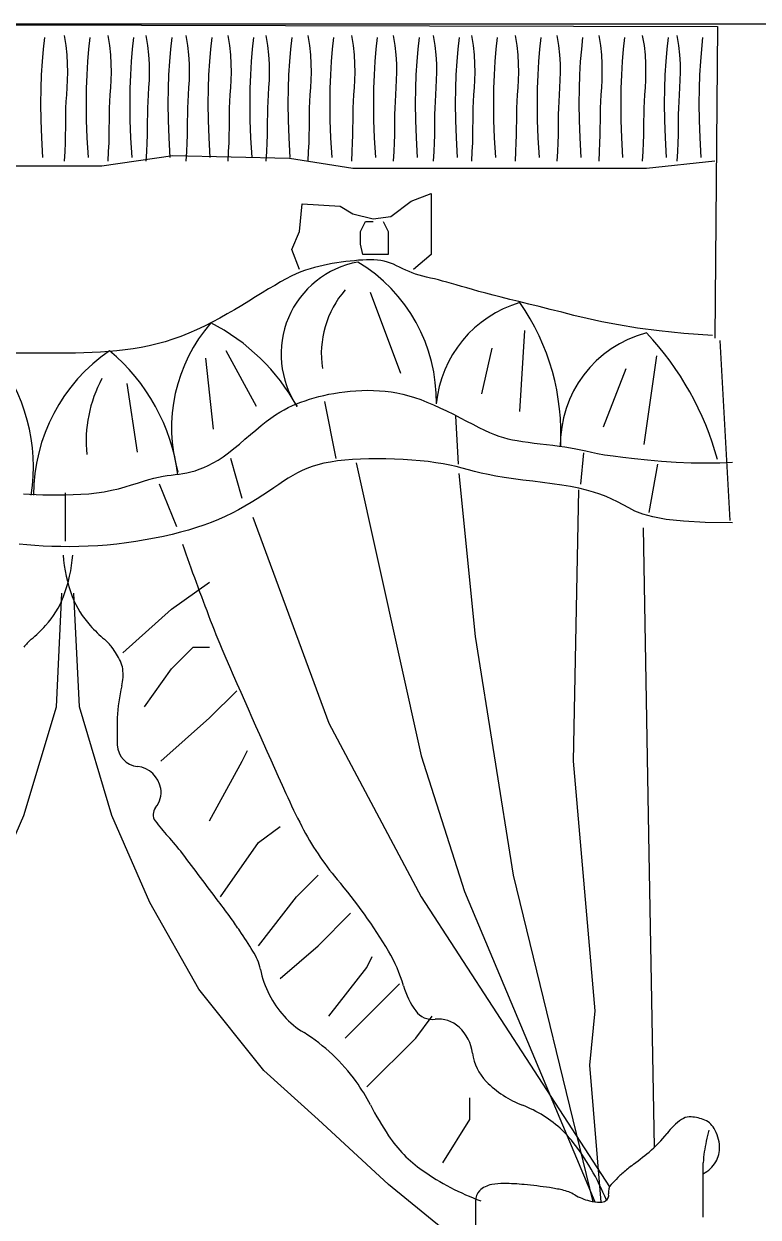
# Model space of a CAD drawing. Header units: inches. Extents: x 3.4 to 45.9, y 7.2 to 32.
# Drawn here: x 38.152 to 38.611, y 26.818 to 27.562 of the extents above; entities that cross this region are included whole.
import ezdxf

# ---------------------------------------------------------------- set-up
doc = ezdxf.new("R2010")
doc.units = ezdxf.units.IN
doc.header["$MEASUREMENT"] = 0
doc.layers.add('02', color=2, linetype='Continuous')
doc.layers.add('4', color=4, linetype='Continuous')

msp = doc.modelspace()

# ---------------------------------------------------------------- linework, layer by layer
at = {"layer": '02'}
for p, q in [((38.16495, 27.55368), (38.16416, 27.54632)), ((38.17849, 27.54861), (38.17744, 27.55482)), ((38.19333, 27.55368), (38.19254, 27.54632)), ((38.20573, 27.54861), (38.20468, 27.55482)), ((38.22058, 27.55368), (38.21978, 27.54632)), ((38.22957, 27.54861), (38.22852, 27.55482)), ((38.24442, 27.55368), (38.24362, 27.54632)), ((38.25455, 27.54861), (38.2535, 27.55482)), ((38.26939, 27.55368), (38.2686, 27.54632)), ((38.28066, 27.54861), (38.27961, 27.55482)), ((38.2955, 27.55368), (38.29471, 27.54632)), ((38.3045, 27.54861), (38.30345, 27.55482)), ((38.31934, 27.55368), (38.31855, 27.54632)), ((38.33061, 27.54861), (38.32956, 27.55482)), ((38.34545, 27.55368), (38.34466, 27.54632)), ((38.35785, 27.54861), (38.3568, 27.55482)), ((38.3727, 27.55368), (38.3719, 27.54632)), ((38.38396, 27.54861), (38.38291, 27.55482)), ((38.39881, 27.55368), (38.39801, 27.54632)), ((38.40894, 27.54861), (38.40789, 27.55482)), ((38.42378, 27.55368), (38.42299, 27.54632)), ((38.43278, 27.54861), (38.43173, 27.55482)), ((38.44762, 27.55368), (38.44683, 27.54632)), ((38.46002, 27.54861), (38.45897, 27.55482)), ((38.47487, 27.55368), (38.47407, 27.54632)), ((38.48613, 27.54861), (38.48509, 27.55482)), ((38.50098, 27.55368), (38.50018, 27.54632)), ((38.51225, 27.54861), (38.5112, 27.55482)), ((38.52709, 27.55368), (38.52629, 27.54632)), ((38.53949, 27.54861), (38.53844, 27.55482)), ((38.55433, 27.55368), (38.55354, 27.54632)), ((38.56106, 27.54861), (38.56001, 27.55482)), ((38.5759, 27.55368), (38.57511, 27.54632)), ((38.16416, 27.54632), (38.1635, 27.53863)), ((38.17913, 27.54276), (38.17849, 27.54861)), ((38.19254, 27.54632), (38.19188, 27.53863)), ((38.20638, 27.54276), (38.20573, 27.54861)), ((38.21978, 27.54632), (38.21912, 27.53863)), ((38.23022, 27.54276), (38.22957, 27.54861)), ((38.24362, 27.54632), (38.24296, 27.53863)), ((38.25519, 27.54276), (38.25455, 27.54861)), ((38.2686, 27.54632), (38.26794, 27.53863)), ((38.2813, 27.54276), (38.28066, 27.54861)), ((38.29471, 27.54632), (38.29405, 27.53863)), ((38.30514, 27.54276), (38.3045, 27.54861)), ((38.31855, 27.54632), (38.31789, 27.53863)), ((38.33125, 27.54276), (38.33061, 27.54861)), ((38.34466, 27.54632), (38.344, 27.53863)), ((38.3585, 27.54276), (38.35785, 27.54861)), ((38.3719, 27.54632), (38.37124, 27.53863)), ((38.38461, 27.54276), (38.38396, 27.54861)), ((38.39801, 27.54632), (38.39735, 27.53863)), ((38.40958, 27.54276), (38.40894, 27.54861)), ((38.42299, 27.54632), (38.42233, 27.53863)), ((38.43342, 27.54276), (38.43278, 27.54861)), ((38.44683, 27.54632), (38.44617, 27.53863)), ((38.46067, 27.54276), (38.46002, 27.54861)), ((38.47407, 27.54632), (38.47341, 27.53863)), ((38.48678, 27.54276), (38.48613, 27.54861)), ((38.50018, 27.54632), (38.49952, 27.53863)), ((38.51289, 27.54276), (38.51225, 27.54861)), ((38.52629, 27.54632), (38.52563, 27.53863)), ((38.54013, 27.54276), (38.53949, 27.54861)), ((38.55354, 27.54632), (38.55288, 27.53863)), ((38.5617, 27.54276), (38.56106, 27.54861)), ((38.57511, 27.54632), (38.57445, 27.53863)), ((38.1635, 27.53863), (38.16299, 27.53048)), ((38.17944, 27.53724), (38.17913, 27.54276)), ((38.17949, 27.53202), (38.17944, 27.53724)), ((38.19188, 27.53863), (38.19137, 27.53048)), ((38.20669, 27.53724), (38.20638, 27.54276)), ((38.20674, 27.53202), (38.20669, 27.53724)), ((38.21912, 27.53863), (38.21862, 27.53048)), ((38.23053, 27.53724), (38.23022, 27.54276)), ((38.23058, 27.53202), (38.23053, 27.53724)), ((38.24296, 27.53863), (38.24246, 27.53048)), ((38.2555, 27.53724), (38.25519, 27.54276)), ((38.25556, 27.53202), (38.2555, 27.53724)), ((38.26794, 27.53863), (38.26744, 27.53048)), ((38.28161, 27.53724), (38.2813, 27.54276)), ((38.28167, 27.53202), (38.28161, 27.53724)), ((38.29405, 27.53863), (38.29355, 27.53048)), ((38.30545, 27.53724), (38.30514, 27.54276)), ((38.30551, 27.53202), (38.30545, 27.53724)), ((38.31789, 27.53863), (38.31739, 27.53048)), ((38.33156, 27.53724), (38.33125, 27.54276)), ((38.33162, 27.53202), (38.33156, 27.53724)), ((38.344, 27.53863), (38.3435, 27.53048)), ((38.35881, 27.53724), (38.3585, 27.54276)), ((38.35886, 27.53202), (38.35881, 27.53724)), ((38.37124, 27.53863), (38.37074, 27.53048)), ((38.38492, 27.53724), (38.38461, 27.54276)), ((38.38497, 27.53202), (38.38492, 27.53724)), ((38.39735, 27.53863), (38.39685, 27.53048)), ((38.40989, 27.53724), (38.40958, 27.54276)), ((38.40995, 27.53202), (38.40989, 27.53724)), ((38.42233, 27.53863), (38.42183, 27.53048)), ((38.43373, 27.53724), (38.43342, 27.54276)), ((38.43379, 27.53202), (38.43373, 27.53724)), ((38.44617, 27.53863), (38.44567, 27.53048)), ((38.46098, 27.53724), (38.46067, 27.54276)), ((38.46103, 27.53202), (38.46098, 27.53724)), ((38.47341, 27.53863), (38.47291, 27.53048)), ((38.48709, 27.53724), (38.48678, 27.54276)), ((38.48714, 27.53202), (38.48709, 27.53724)), ((38.49952, 27.53863), (38.49902, 27.53048)), ((38.5132, 27.53724), (38.51289, 27.54276)), ((38.51325, 27.53202), (38.5132, 27.53724)), ((38.52563, 27.53863), (38.52513, 27.53048)), ((38.54045, 27.53724), (38.54013, 27.54276)), ((38.5405, 27.53202), (38.54045, 27.53724)), ((38.55288, 27.53863), (38.55238, 27.53048)), ((38.56202, 27.53724), (38.5617, 27.54276)), ((38.56207, 27.53202), (38.56202, 27.53724)), ((38.57445, 27.53863), (38.57395, 27.53048)), ((38.16299, 27.53048), (38.16268, 27.52177)), ((38.17936, 27.52707), (38.17949, 27.53202)), ((38.19137, 27.53048), (38.19106, 27.52177)), ((38.20661, 27.52707), (38.20674, 27.53202)), ((38.21862, 27.53048), (38.21831, 27.52177)), ((38.23045, 27.52707), (38.23058, 27.53202)), ((38.24246, 27.53048), (38.24215, 27.52177)), ((38.25542, 27.52707), (38.25556, 27.53202)), ((38.26744, 27.53048), (38.26712, 27.52177)), ((38.28153, 27.52707), (38.28167, 27.53202)), ((38.29355, 27.53048), (38.29323, 27.52177)), ((38.30537, 27.52707), (38.30551, 27.53202)), ((38.31739, 27.53048), (38.31707, 27.52177)), ((38.33148, 27.52707), (38.33162, 27.53202)), ((38.3435, 27.53048), (38.34318, 27.52177)), ((38.35873, 27.52707), (38.35886, 27.53202)), ((38.37074, 27.53048), (38.37043, 27.52177)), ((38.38484, 27.52707), (38.38497, 27.53202)), ((38.39685, 27.53048), (38.39654, 27.52177)), ((38.40981, 27.52707), (38.40995, 27.53202)), ((38.42183, 27.53048), (38.42151, 27.52177)), ((38.43365, 27.52707), (38.43379, 27.53202)), ((38.44567, 27.53048), (38.44535, 27.52177)), ((38.4609, 27.52707), (38.46103, 27.53202)), ((38.47291, 27.53048), (38.4726, 27.52177)), ((38.48701, 27.52707), (38.48714, 27.53202)), ((38.49902, 27.53048), (38.49871, 27.52177)), ((38.51312, 27.52707), (38.51325, 27.53202)), ((38.52513, 27.53048), (38.52482, 27.52177)), ((38.54036, 27.52707), (38.5405, 27.53202)), ((38.55238, 27.53048), (38.55206, 27.52177)), ((38.56193, 27.52707), (38.56207, 27.53202)), ((38.57395, 27.53048), (38.57363, 27.52177)), ((38.16268, 27.52177), (38.16258, 27.51236)), ((38.17883, 27.51793), (38.17911, 27.52238)), ((38.17911, 27.52238), (38.17936, 27.52707)), ((38.19106, 27.52177), (38.19096, 27.51236)), ((38.20607, 27.51793), (38.20636, 27.52238)), ((38.20636, 27.52238), (38.20661, 27.52707)), ((38.21831, 27.52177), (38.2182, 27.51236)), ((38.22991, 27.51793), (38.2302, 27.52238)), ((38.2302, 27.52238), (38.23045, 27.52707)), ((38.24215, 27.52177), (38.24204, 27.51236)), ((38.25489, 27.51793), (38.25517, 27.52238)), ((38.25517, 27.52238), (38.25542, 27.52707)), ((38.26712, 27.52177), (38.26702, 27.51236)), ((38.281, 27.51793), (38.28128, 27.52238)), ((38.28128, 27.52238), (38.28153, 27.52707)), ((38.29323, 27.52177), (38.29313, 27.51236)), ((38.30484, 27.51793), (38.30512, 27.52238)), ((38.30512, 27.52238), (38.30537, 27.52707)), ((38.31707, 27.52177), (38.31697, 27.51236)), ((38.33095, 27.51793), (38.33123, 27.52238)), ((38.33123, 27.52238), (38.33148, 27.52707)), ((38.34318, 27.52177), (38.34308, 27.51236)), ((38.35819, 27.51793), (38.35848, 27.52238)), ((38.35848, 27.52238), (38.35873, 27.52707)), ((38.37043, 27.52177), (38.37032, 27.51236)), ((38.3843, 27.51793), (38.38459, 27.52238)), ((38.38459, 27.52238), (38.38484, 27.52707)), ((38.39654, 27.52177), (38.39643, 27.51236)), ((38.40928, 27.51793), (38.40957, 27.52238)), ((38.40957, 27.52238), (38.40981, 27.52707)), ((38.42151, 27.52177), (38.42141, 27.51236)), ((38.43312, 27.51793), (38.43341, 27.52238)), ((38.43341, 27.52238), (38.43365, 27.52707)), ((38.44535, 27.52177), (38.44525, 27.51236)), ((38.46036, 27.51793), (38.46065, 27.52238)), ((38.46065, 27.52238), (38.4609, 27.52707)), ((38.4726, 27.52177), (38.4725, 27.51236)), ((38.48647, 27.51793), (38.48676, 27.52238)), ((38.48676, 27.52238), (38.48701, 27.52707)), ((38.49871, 27.52177), (38.49861, 27.51236)), ((38.51258, 27.51793), (38.51287, 27.52238)), ((38.51287, 27.52238), (38.51312, 27.52707)), ((38.52482, 27.52177), (38.52472, 27.51236)), ((38.53983, 27.51793), (38.54012, 27.52238)), ((38.54012, 27.52238), (38.54036, 27.52707)), ((38.55206, 27.52177), (38.55196, 27.51236)), ((38.5614, 27.51793), (38.56169, 27.52238)), ((38.56169, 27.52238), (38.56193, 27.52707)), ((38.57363, 27.52177), (38.57353, 27.51236)), ((38.17841, 27.50961), (38.17857, 27.51368)), ((38.17857, 27.51368), (38.17883, 27.51793)), ((38.20565, 27.50961), (38.20582, 27.51368)), ((38.20582, 27.51368), (38.20607, 27.51793)), ((38.22949, 27.50961), (38.22966, 27.51368)), ((38.22966, 27.51368), (38.22991, 27.51793)), ((38.25447, 27.50961), (38.25463, 27.51368)), ((38.25463, 27.51368), (38.25489, 27.51793)), ((38.28058, 27.50961), (38.28074, 27.51368)), ((38.28074, 27.51368), (38.281, 27.51793)), ((38.30442, 27.50961), (38.30458, 27.51368)), ((38.30458, 27.51368), (38.30484, 27.51793)), ((38.33053, 27.50961), (38.33069, 27.51368)), ((38.33069, 27.51368), (38.33095, 27.51793)), ((38.35777, 27.50961), (38.35794, 27.51368)), ((38.35794, 27.51368), (38.35819, 27.51793)), ((38.38388, 27.50961), (38.38405, 27.51368)), ((38.38405, 27.51368), (38.3843, 27.51793)), ((38.40886, 27.50961), (38.40902, 27.51368)), ((38.40902, 27.51368), (38.40928, 27.51793)), ((38.4327, 27.50961), (38.43286, 27.51368)), ((38.43286, 27.51368), (38.43312, 27.51793)), ((38.45994, 27.50961), (38.46011, 27.51368)), ((38.46011, 27.51368), (38.46036, 27.51793)), ((38.48606, 27.50961), (38.48622, 27.51368)), ((38.48622, 27.51368), (38.48647, 27.51793)), ((38.51217, 27.50961), (38.51233, 27.51368)), ((38.51233, 27.51368), (38.51258, 27.51793)), ((38.53941, 27.50961), (38.53958, 27.51368)), ((38.53958, 27.51368), (38.53983, 27.51793)), ((38.56098, 27.50961), (38.56115, 27.51368)), ((38.56115, 27.51368), (38.5614, 27.51793)), ((38.16258, 27.51236), (38.16271, 27.50214)), ((38.17832, 27.5056), (38.17841, 27.50961)), ((38.19096, 27.51236), (38.1911, 27.50214)), ((38.20556, 27.5056), (38.20565, 27.50961)), ((38.2182, 27.51236), (38.21834, 27.50214)), ((38.2294, 27.5056), (38.22949, 27.50961)), ((38.24204, 27.51236), (38.24218, 27.50214)), ((38.25438, 27.5056), (38.25447, 27.50961)), ((38.26702, 27.51236), (38.26716, 27.50214)), ((38.28049, 27.5056), (38.28058, 27.50961)), ((38.29313, 27.51236), (38.29327, 27.50214)), ((38.30433, 27.5056), (38.30442, 27.50961)), ((38.31697, 27.51236), (38.31711, 27.50214)), ((38.33044, 27.5056), (38.33053, 27.50961)), ((38.34308, 27.51236), (38.34322, 27.50214)), ((38.35768, 27.5056), (38.35777, 27.50961)), ((38.37032, 27.51236), (38.37046, 27.50214)), ((38.38379, 27.5056), (38.38388, 27.50961)), ((38.39643, 27.51236), (38.39657, 27.50214)), ((38.40877, 27.5056), (38.40886, 27.50961)), ((38.42141, 27.51236), (38.42155, 27.50214)), ((38.43261, 27.5056), (38.4327, 27.50961)), ((38.44525, 27.51236), (38.44539, 27.50214)), ((38.45985, 27.5056), (38.45994, 27.50961)), ((38.4725, 27.51236), (38.47263, 27.50214)), ((38.48596, 27.5056), (38.48606, 27.50961)), ((38.49861, 27.51236), (38.49874, 27.50214)), ((38.51207, 27.5056), (38.51217, 27.50961)), ((38.52472, 27.51236), (38.52485, 27.50214)), ((38.53932, 27.5056), (38.53941, 27.50961)), ((38.55196, 27.51236), (38.5521, 27.50214)), ((38.56089, 27.5056), (38.56098, 27.50961)), ((38.57353, 27.51236), (38.57367, 27.50214)), ((38.16271, 27.50214), (38.16312, 27.49099)), ((38.17822, 27.49734), (38.17826, 27.50155)), ((38.17826, 27.50155), (38.17832, 27.5056)), ((38.1911, 27.50214), (38.1915, 27.49099)), ((38.20546, 27.49734), (38.20551, 27.50155)), ((38.20551, 27.50155), (38.20556, 27.5056)), ((38.21834, 27.50214), (38.21874, 27.49099)), ((38.2293, 27.49734), (38.22935, 27.50155)), ((38.22935, 27.50155), (38.2294, 27.5056)), ((38.24218, 27.50214), (38.24258, 27.49099)), ((38.25428, 27.49734), (38.25432, 27.50155)), ((38.25432, 27.50155), (38.25438, 27.5056)), ((38.26716, 27.50214), (38.26756, 27.49099)), ((38.28039, 27.49734), (38.28043, 27.50155)), ((38.28043, 27.50155), (38.28049, 27.5056)), ((38.29327, 27.50214), (38.29367, 27.49099)), ((38.30423, 27.49734), (38.30427, 27.50155)), ((38.30427, 27.50155), (38.30433, 27.5056)), ((38.31711, 27.50214), (38.31751, 27.49099)), ((38.33034, 27.49734), (38.33038, 27.50155)), ((38.33038, 27.50155), (38.33044, 27.5056)), ((38.34322, 27.50214), (38.34362, 27.49099)), ((38.35758, 27.49734), (38.35763, 27.50155)), ((38.35763, 27.50155), (38.35768, 27.5056)), ((38.37046, 27.50214), (38.37087, 27.49099)), ((38.38369, 27.49734), (38.38374, 27.50155)), ((38.38374, 27.50155), (38.38379, 27.5056)), ((38.39657, 27.50214), (38.39698, 27.49099)), ((38.40867, 27.49734), (38.40872, 27.50155)), ((38.40872, 27.50155), (38.40877, 27.5056)), ((38.42155, 27.50214), (38.42195, 27.49099)), ((38.43251, 27.49734), (38.43256, 27.50155)), ((38.43256, 27.50155), (38.43261, 27.5056)), ((38.44539, 27.50214), (38.44579, 27.49099)), ((38.45976, 27.49734), (38.4598, 27.50155)), ((38.4598, 27.50155), (38.45985, 27.5056)), ((38.47263, 27.50214), (38.47304, 27.49099)), ((38.48587, 27.49734), (38.48591, 27.50155)), ((38.48591, 27.50155), (38.48596, 27.5056)), ((38.49874, 27.50214), (38.49915, 27.49099)), ((38.51198, 27.49734), (38.51202, 27.50155)), ((38.51202, 27.50155), (38.51207, 27.5056)), ((38.52485, 27.50214), (38.52526, 27.49099)), ((38.53922, 27.49734), (38.53927, 27.50155)), ((38.53927, 27.50155), (38.53932, 27.5056)), ((38.5521, 27.50214), (38.5525, 27.49099)), ((38.56079, 27.49734), (38.56084, 27.50155)), ((38.56084, 27.50155), (38.56089, 27.5056)), ((38.57367, 27.50214), (38.57407, 27.49099)), ((38.17801, 27.48795), (38.17815, 27.49284)), ((38.17815, 27.49284), (38.17822, 27.49734)), ((38.20526, 27.48795), (38.20539, 27.49284)), ((38.20539, 27.49284), (38.20546, 27.49734)), ((38.2291, 27.48795), (38.22923, 27.49284)), ((38.22923, 27.49284), (38.2293, 27.49734)), ((38.25407, 27.48795), (38.25421, 27.49284)), ((38.25421, 27.49284), (38.25428, 27.49734)), ((38.28018, 27.48795), (38.28032, 27.49284)), ((38.28032, 27.49284), (38.28039, 27.49734)), ((38.30402, 27.48795), (38.30416, 27.49284)), ((38.30416, 27.49284), (38.30423, 27.49734)), ((38.33013, 27.48795), (38.33027, 27.49284)), ((38.33027, 27.49284), (38.33034, 27.49734)), ((38.35738, 27.48795), (38.35751, 27.49284)), ((38.35751, 27.49284), (38.35758, 27.49734)), ((38.38349, 27.48795), (38.38362, 27.49284)), ((38.38362, 27.49284), (38.38369, 27.49734)), ((38.40847, 27.48795), (38.4086, 27.49284)), ((38.4086, 27.49284), (38.40867, 27.49734)), ((38.43231, 27.48795), (38.43244, 27.49284)), ((38.43244, 27.49284), (38.43251, 27.49734)), ((38.45955, 27.48795), (38.45968, 27.49284)), ((38.45968, 27.49284), (38.45976, 27.49734)), ((38.48566, 27.48795), (38.48579, 27.49284)), ((38.48579, 27.49284), (38.48587, 27.49734)), ((38.51177, 27.48795), (38.5119, 27.49284)), ((38.5119, 27.49284), (38.51198, 27.49734)), ((38.53902, 27.48795), (38.53915, 27.49284)), ((38.53915, 27.49284), (38.53922, 27.49734)), ((38.56059, 27.48795), (38.56072, 27.49284)), ((38.56072, 27.49284), (38.56079, 27.49734)), ((38.16312, 27.49099), (38.16381, 27.47879)), ((38.17779, 27.48255), (38.17801, 27.48795)), ((38.1915, 27.49099), (38.1922, 27.47879)), ((38.20503, 27.48255), (38.20526, 27.48795)), ((38.21874, 27.49099), (38.21944, 27.47879)), ((38.22887, 27.48255), (38.2291, 27.48795)), ((38.24258, 27.49099), (38.24328, 27.47879)), ((38.25385, 27.48255), (38.25407, 27.48795)), ((38.26756, 27.49099), (38.26826, 27.47879)), ((38.27996, 27.48255), (38.28018, 27.48795)), ((38.29367, 27.49099), (38.29437, 27.47879)), ((38.3038, 27.48255), (38.30402, 27.48795)), ((38.31751, 27.49099), (38.31821, 27.47879)), ((38.32991, 27.48255), (38.33013, 27.48795)), ((38.34362, 27.49099), (38.34432, 27.47879)), ((38.35716, 27.48255), (38.35738, 27.48795)), ((38.37087, 27.49099), (38.37156, 27.47879)), ((38.38327, 27.48255), (38.38349, 27.48795)), ((38.39698, 27.49099), (38.39767, 27.47879)), ((38.40824, 27.48255), (38.40847, 27.48795)), ((38.42195, 27.49099), (38.42265, 27.47879)), ((38.43208, 27.48255), (38.43231, 27.48795)), ((38.44579, 27.49099), (38.44649, 27.47879)), ((38.45933, 27.48255), (38.45955, 27.48795)), ((38.47304, 27.49099), (38.47373, 27.47879)), ((38.48544, 27.48255), (38.48566, 27.48795)), ((38.49915, 27.49099), (38.49984, 27.47879)), ((38.51155, 27.48255), (38.51177, 27.48795)), ((38.52526, 27.49099), (38.52595, 27.47879)), ((38.53879, 27.48255), (38.53902, 27.48795)), ((38.5525, 27.49099), (38.5532, 27.47879)), ((38.56036, 27.48255), (38.56059, 27.48795)), ((38.57407, 27.49099), (38.57477, 27.47879)), ((38.17744, 27.47652), (38.17779, 27.48255)), ((38.20088, 27.47367), (38.24516, 27.47999)), ((38.20468, 27.47652), (38.20503, 27.48255)), ((38.22852, 27.47652), (38.22887, 27.48255)), ((38.24516, 27.47999), (38.3179, 27.47841)), ((38.2535, 27.47652), (38.25385, 27.48255)), ((38.27961, 27.47652), (38.27996, 27.48255)), ((38.30345, 27.47652), (38.3038, 27.48255)), ((38.3179, 27.47841), (38.35743, 27.47209)), ((38.32956, 27.47652), (38.32991, 27.48255)), ((38.3568, 27.47652), (38.35716, 27.48255)), ((38.38291, 27.47652), (38.38327, 27.48255)), ((38.40789, 27.47652), (38.40824, 27.48255)), ((38.43173, 27.47652), (38.43208, 27.48255)), ((38.45897, 27.47652), (38.45933, 27.48255)), ((38.48509, 27.47652), (38.48544, 27.48255)), ((38.5112, 27.47652), (38.51155, 27.48255)), ((38.53844, 27.47652), (38.53879, 27.48255)), ((38.54087, 27.47209), (38.58357, 27.47683)), ((38.56001, 27.47652), (38.56036, 27.48255)), ((38.05224, 27.47367), (38.20088, 27.47367)), ((38.35743, 27.47209), (38.54087, 27.47209)), ((38.39381, 27.45154), (38.40646, 27.45628)), ((38.40646, 27.45628), (38.40646, 27.41835)), ((38.32423, 27.43257), (38.32581, 27.44996)), ((38.32581, 27.44996), (38.34953, 27.44838)), ((38.34953, 27.44838), (38.35743, 27.44364)), ((38.38115, 27.44206), (38.39381, 27.45154)), ((38.35743, 27.44364), (38.37009, 27.44048)), ((38.37009, 27.44048), (38.38115, 27.44206)), ((38.31948, 27.42151), (38.32423, 27.43257)), ((38.36218, 27.43257), (38.36534, 27.4389)), ((38.36218, 27.42467), (38.36218, 27.43257)), ((38.36534, 27.4389), (38.37009, 27.4389)), ((38.37641, 27.4389), (38.37957, 27.43257)), ((38.37957, 27.43257), (38.37957, 27.41835)), ((38.36376, 27.41835), (38.36218, 27.42467)), ((38.32423, 27.40887), (38.31948, 27.42151)), ((38.37957, 27.41835), (38.36376, 27.41835)), ((38.40646, 27.41835), (38.39539, 27.40887)), ((38.33077, 27.40939), (38.32798, 27.40847)), ((38.33351, 27.41018), (38.33077, 27.40939)), ((38.33624, 27.41088), (38.33351, 27.41018)), ((38.33899, 27.4115), (38.33624, 27.41088)), ((38.34177, 27.41207), (38.33899, 27.4115)), ((38.34459, 27.41259), (38.34177, 27.41207)), ((38.34743, 27.41306), (38.34459, 27.41259)), ((38.35025, 27.41347), (38.34743, 27.41306)), ((38.35305, 27.41385), (38.35025, 27.41347)), ((38.35581, 27.41417), (38.35305, 27.41385)), ((38.35851, 27.41444), (38.35581, 27.41417)), ((38.36112, 27.41466), (38.35851, 27.41444)), ((38.36365, 27.41483), (38.36112, 27.41466)), ((38.36607, 27.41494), (38.36365, 27.41483)), ((38.36842, 27.41498), (38.36607, 27.41494)), ((38.37068, 27.41492), (38.36842, 27.41498)), ((38.37287, 27.41477), (38.37068, 27.41492)), ((38.37499, 27.41451), (38.37287, 27.41477)), ((38.37704, 27.41413), (38.37499, 27.41451)), ((38.37905, 27.41361), (38.37704, 27.41413)), ((38.381, 27.41295), (38.37905, 27.41361)), ((38.38292, 27.41217), (38.381, 27.41295)), ((38.38482, 27.4113), (38.38292, 27.41217)), ((38.38672, 27.41038), (38.38482, 27.4113)), ((38.38863, 27.40943), (38.38672, 27.41038)), ((38.39057, 27.40849), (38.38863, 27.40943)), ((38.31579, 27.40307), (38.31234, 27.40117)), ((38.31906, 27.40473), (38.31579, 27.40307)), ((38.32216, 27.40616), (38.31906, 27.40473)), ((38.32512, 27.4074), (38.32216, 27.40616)), ((38.32798, 27.40847), (38.32512, 27.4074)), ((38.39256, 27.40759), (38.39057, 27.40849)), ((38.3946, 27.40676), (38.39256, 27.40759)), ((38.39671, 27.40601), (38.3946, 27.40676)), ((38.3989, 27.40535), (38.39671, 27.40601)), ((38.40116, 27.40473), (38.3989, 27.40535)), ((38.40349, 27.40416), (38.40116, 27.40473)), ((38.4059, 27.40359), (38.40349, 27.40416)), ((38.40838, 27.40302), (38.4059, 27.40359)), ((38.41094, 27.40241), (38.40838, 27.40302)), ((38.41357, 27.40175), (38.41094, 27.40241)), ((38.41628, 27.40102), (38.41357, 27.40175)), ((38.3009, 27.39434), (38.29678, 27.3918)), ((38.30488, 27.39678), (38.3009, 27.39434)), ((38.30869, 27.39906), (38.30488, 27.39678)), ((38.31234, 27.40117), (38.30869, 27.39906)), ((38.38748, 27.34406), (38.3685, 27.39464)), ((38.41911, 27.40023), (38.41628, 27.40102)), ((38.42208, 27.39936), (38.41911, 27.40023)), ((38.42523, 27.39843), (38.42208, 27.39936)), ((38.42861, 27.39743), (38.42523, 27.39843)), ((38.43225, 27.39638), (38.42861, 27.39743)), ((38.43619, 27.39527), (38.43225, 27.39638)), ((38.44045, 27.39411), (38.43619, 27.39527)), ((38.29252, 27.38918), (38.28813, 27.38651)), ((38.29678, 27.3918), (38.29252, 27.38918)), ((38.44509, 27.3929), (38.44045, 27.39411)), ((38.45009, 27.39163), (38.44509, 27.3929)), ((38.45547, 27.39029), (38.45009, 27.39163)), ((38.46121, 27.38888), (38.45547, 27.39029)), ((38.46733, 27.38738), (38.46121, 27.38888)), ((38.47381, 27.38578), (38.46733, 27.38738)), ((38.27905, 27.38119), (38.27437, 27.37859)), ((38.28364, 27.38384), (38.27905, 27.38119)), ((38.28813, 27.38651), (38.28364, 27.38384)), ((38.48067, 27.38408), (38.47381, 27.38578)), ((38.48789, 27.38226), (38.48067, 27.38408)), ((38.49554, 27.38033), (38.48789, 27.38226)), ((38.50382, 27.37833), (38.49554, 27.38033)), ((38.2648, 27.37363), (38.25993, 27.37133)), ((38.26961, 27.37606), (38.2648, 27.37363)), ((38.27437, 27.37859), (38.26961, 27.37606)), ((38.51301, 27.37631), (38.50382, 27.37833)), ((38.52338, 27.37432), (38.51301, 27.37631)), ((38.53519, 27.37242), (38.52338, 27.37432)), ((38.54871, 27.37066), (38.53519, 27.37242)), ((38.24516, 27.3654), (38.24022, 27.36383)), ((38.2501, 27.36719), (38.24516, 27.3654)), ((38.25503, 27.36917), (38.2501, 27.36719)), ((38.25993, 27.37133), (38.25503, 27.36917)), ((38.4618, 27.32036), (38.46497, 27.37093)), ((38.56422, 27.3691), (38.54871, 27.37066)), ((38.58198, 27.36777), (38.56422, 27.3691)), ((38.19473, 27.35715), (38.1895, 27.35696)), ((38.19994, 27.35741), (38.19473, 27.35715)), ((38.2051, 27.35776), (38.19994, 27.35741)), ((38.21022, 27.35821), (38.2051, 27.35776)), ((38.21529, 27.35877), (38.21022, 27.35821)), ((38.22032, 27.35946), (38.21529, 27.35877)), ((38.22533, 27.3603), (38.22032, 27.35946)), ((38.23031, 27.36129), (38.22533, 27.3603)), ((38.23527, 27.36247), (38.23031, 27.36129)), ((38.24022, 27.36383), (38.23527, 27.36247)), ((38.29734, 27.32352), (38.27837, 27.35829)), ((38.43808, 27.33142), (38.44441, 27.35987)), ((38.1527, 27.35674), (38.14737, 27.3568)), ((38.15796, 27.35671), (38.1527, 27.35674)), ((38.16319, 27.35671), (38.15796, 27.35671)), ((38.16844, 27.35671), (38.16319, 27.35671)), ((38.17371, 27.35672), (38.16844, 27.35671)), ((38.17898, 27.35676), (38.17371, 27.35672)), ((38.18425, 27.35684), (38.17898, 27.35676)), ((38.1895, 27.35696), (38.18425, 27.35684)), ((38.27046, 27.30929), (38.26572, 27.35355)), ((38.53929, 27.29981), (38.54719, 27.35513)), ((38.51399, 27.31087), (38.52822, 27.34722)), ((38.22302, 27.29507), (38.2167, 27.33774)), ((38.32772, 27.32711), (38.33051, 27.32802)), ((38.33051, 27.32802), (38.33337, 27.32888)), ((38.33337, 27.32888), (38.33632, 27.32967)), ((38.33632, 27.32967), (38.33935, 27.33041)), ((38.33935, 27.33041), (38.34247, 27.33108)), ((38.34247, 27.33108), (38.34569, 27.33168)), ((38.34569, 27.33168), (38.349, 27.33221)), ((38.349, 27.33221), (38.35241, 27.33266)), ((38.35241, 27.33266), (38.3559, 27.33304)), ((38.3559, 27.33304), (38.35946, 27.33332)), ((38.35946, 27.33332), (38.36307, 27.33349)), ((38.36307, 27.33349), (38.36672, 27.33356)), ((38.36672, 27.33356), (38.37039, 27.33351)), ((38.37039, 27.33351), (38.37406, 27.33332)), ((38.37406, 27.33332), (38.37773, 27.333)), ((38.37773, 27.333), (38.38138, 27.33253)), ((38.38138, 27.33253), (38.38502, 27.3319)), ((38.38502, 27.3319), (38.38867, 27.33112)), ((38.38867, 27.33112), (38.39236, 27.33017)), ((38.39236, 27.33017), (38.39609, 27.32904)), ((38.39609, 27.32904), (38.39989, 27.32774)), ((38.39989, 27.32774), (38.40378, 27.32625)), ((38.30923, 27.31822), (38.31196, 27.31995)), ((38.31196, 27.31995), (38.31461, 27.32147)), ((38.31461, 27.32147), (38.31721, 27.32283)), ((38.31721, 27.32283), (38.31979, 27.32403)), ((38.31979, 27.32403), (38.32238, 27.32513)), ((38.32238, 27.32513), (38.32502, 27.32615)), ((38.32502, 27.32615), (38.32772, 27.32711)), ((38.34705, 27.29102), (38.33994, 27.32655)), ((38.40378, 27.32625), (38.40777, 27.32457)), ((38.40777, 27.32457), (38.41188, 27.3227)), ((38.41188, 27.3227), (38.41606, 27.32069)), ((38.41606, 27.32069), (38.42025, 27.3186)), ((38.30026, 27.31153), (38.30341, 27.31403)), ((38.30341, 27.31403), (38.30639, 27.31626)), ((38.30639, 27.31626), (38.30923, 27.31822)), ((38.42025, 27.3186), (38.42441, 27.31647)), ((38.42348, 27.28747), (38.4217, 27.31767)), ((38.42441, 27.31647), (38.42849, 27.31437)), ((38.42849, 27.31437), (38.43242, 27.31235)), ((38.29016, 27.303), (38.2936, 27.30593)), ((38.2936, 27.30593), (38.29698, 27.3088)), ((38.29698, 27.3088), (38.30026, 27.31153)), ((38.43242, 27.31235), (38.43616, 27.31046)), ((38.43616, 27.31046), (38.43966, 27.30876)), ((38.43966, 27.30876), (38.44289, 27.3073)), ((38.44289, 27.3073), (38.44589, 27.30606)), ((38.44589, 27.30606), (38.44874, 27.30501)), ((38.44874, 27.30501), (38.45152, 27.30412)), ((38.28324, 27.29725), (38.2867, 27.30008)), ((38.2867, 27.30008), (38.29016, 27.303)), ((38.45152, 27.30412), (38.4543, 27.30337)), ((38.4543, 27.30337), (38.45716, 27.30273)), ((38.45716, 27.30273), (38.46016, 27.30216)), ((38.46016, 27.30216), (38.46338, 27.30165)), ((38.46338, 27.30165), (38.46688, 27.30117)), ((38.46688, 27.30117), (38.4706, 27.3007)), ((38.4706, 27.3007), (38.47447, 27.30024)), ((38.47447, 27.30024), (38.47841, 27.29978)), ((38.47841, 27.29978), (38.48235, 27.2993)), ((38.48235, 27.2993), (38.48621, 27.2988)), ((38.48621, 27.2988), (38.48993, 27.29827)), ((38.48993, 27.29827), (38.49343, 27.2977)), ((38.49343, 27.2977), (38.49667, 27.29708)), ((38.27024, 27.28823), (38.27332, 27.29005)), ((38.27332, 27.29005), (38.27652, 27.29217)), ((38.27652, 27.29217), (38.27984, 27.29459)), ((38.27984, 27.29459), (38.28324, 27.29725)), ((38.2884, 27.26615), (38.28129, 27.29102)), ((38.35728, 27.29038), (38.35246, 27.29)), ((38.36228, 27.29065), (38.35728, 27.29038)), ((38.36744, 27.2908), (38.36228, 27.29065)), ((38.37272, 27.29085), (38.36744, 27.2908)), ((38.3781, 27.2908), (38.37272, 27.29085)), ((38.38352, 27.29065), (38.3781, 27.2908)), ((38.38893, 27.29041), (38.38352, 27.29065)), ((38.39427, 27.29006), (38.38893, 27.29041)), ((38.39948, 27.28962), (38.39427, 27.29006)), ((38.49667, 27.29708), (38.4998, 27.29642)), ((38.4998, 27.29642), (38.50298, 27.29572)), ((38.49991, 27.27503), (38.50168, 27.29457)), ((38.50298, 27.29572), (38.50641, 27.29498)), ((38.50641, 27.29498), (38.51026, 27.29422)), ((38.51026, 27.29422), (38.5147, 27.29342)), ((38.5147, 27.29342), (38.51993, 27.29261)), ((38.51993, 27.29261), (38.52611, 27.29177)), ((38.52611, 27.29177), (38.53336, 27.29094)), ((38.53336, 27.29094), (38.54149, 27.29013)), ((38.54149, 27.29013), (38.55025, 27.28941)), ((38.25386, 27.28216), (38.25637, 27.28272)), ((38.25637, 27.28272), (38.25896, 27.28343)), ((38.25896, 27.28343), (38.26163, 27.28431)), ((38.26163, 27.28431), (38.2644, 27.28539)), ((38.2644, 27.28539), (38.26727, 27.28669)), ((38.26727, 27.28669), (38.27024, 27.28823)), ((38.32576, 27.28355), (38.32284, 27.28206)), ((38.32881, 27.2849), (38.32576, 27.28355)), ((38.33205, 27.2861), (38.32881, 27.2849)), ((38.33556, 27.28716), (38.33205, 27.2861)), ((38.33937, 27.28808), (38.33556, 27.28716)), ((38.34348, 27.28885), (38.33937, 27.28808)), ((38.34785, 27.28949), (38.34348, 27.28885)), ((38.35246, 27.29), (38.34785, 27.28949)), ((38.3595, 27.28838), (38.40014, 27.10555)), ((38.40452, 27.28907), (38.39948, 27.28962)), ((38.40932, 27.28843), (38.40452, 27.28907)), ((38.41384, 27.28769), (38.40932, 27.28843)), ((38.41803, 27.28685), (38.41384, 27.28769)), ((38.42199, 27.28594), (38.41803, 27.28685)), ((38.42581, 27.28497), (38.42199, 27.28594)), ((38.42962, 27.28397), (38.42581, 27.28497)), ((38.43351, 27.28295), (38.42962, 27.28397)), ((38.43759, 27.28195), (38.43351, 27.28295)), ((38.54256, 27.25727), (38.5479, 27.28747)), ((38.55025, 27.28941), (38.55938, 27.28883)), ((38.55938, 27.28883), (38.56864, 27.28842)), ((38.56864, 27.28842), (38.57778, 27.28824)), ((38.21933, 27.27452), (38.22314, 27.2757)), ((38.22314, 27.2757), (38.22674, 27.27682)), ((38.22674, 27.27682), (38.23013, 27.27785)), ((38.23013, 27.27785), (38.2333, 27.27873)), ((38.2333, 27.27873), (38.23626, 27.27943)), ((38.23626, 27.27943), (38.23903, 27.27997)), ((38.23903, 27.27997), (38.24166, 27.2804)), ((38.24166, 27.2804), (38.24417, 27.28074)), ((38.24417, 27.28074), (38.24661, 27.28105)), ((38.24661, 27.28105), (38.24901, 27.28136)), ((38.24901, 27.28136), (38.25142, 27.28172)), ((38.25142, 27.28172), (38.25386, 27.28216)), ((38.3143, 27.2768), (38.31131, 27.27478)), ((38.31718, 27.27868), (38.3143, 27.2768)), ((38.32, 27.28044), (38.31718, 27.27868)), ((38.32284, 27.28206), (38.32, 27.28044)), ((38.43402, 27.18004), (38.42386, 27.28161)), ((38.44198, 27.28097), (38.43759, 27.28195)), ((38.44678, 27.28005), (38.44198, 27.28097)), ((38.45206, 27.2792), (38.44678, 27.28005)), ((38.45774, 27.27839), (38.45206, 27.2792)), ((38.46369, 27.27762), (38.45774, 27.27839)), ((38.46981, 27.27686), (38.46369, 27.27762)), ((38.47596, 27.27608), (38.46981, 27.27686)), ((38.48203, 27.27527), (38.47596, 27.27608)), ((38.48789, 27.27441), (38.48203, 27.27527)), ((38.15179, 27.26895), (38.1557, 27.26873)), ((38.1557, 27.26873), (38.15975, 27.26858)), ((38.15975, 27.26858), (38.16399, 27.26846)), ((38.16399, 27.26846), (38.16845, 27.26838)), ((38.16845, 27.26838), (38.17311, 27.26834)), ((38.17311, 27.26834), (38.17791, 27.26837)), ((38.17791, 27.26837), (38.1828, 27.26849)), ((38.1782, 27.2395), (38.1782, 27.2697)), ((38.1828, 27.26849), (38.18772, 27.26873)), ((38.18772, 27.26873), (38.19263, 27.26909)), ((38.19263, 27.26909), (38.19748, 27.26961)), ((38.19748, 27.26961), (38.2022, 27.2703)), ((38.2022, 27.2703), (38.20676, 27.27119)), ((38.20676, 27.27119), (38.21114, 27.27221)), ((38.21114, 27.27221), (38.21533, 27.27334)), ((38.21533, 27.27334), (38.21933, 27.27452)), ((38.24752, 27.24838), (38.23685, 27.27503)), ((38.30138, 27.26814), (38.29777, 27.26583)), ((38.30485, 27.27043), (38.30138, 27.26814)), ((38.30816, 27.27265), (38.30485, 27.27043)), ((38.31131, 27.27478), (38.30816, 27.27265)), ((38.49343, 27.27347), (38.48789, 27.27441)), ((38.49855, 27.27243), (38.49343, 27.27347)), ((38.49838, 27.27145), (38.49499, 27.10217)), ((38.50328, 27.27129), (38.49855, 27.27243)), ((38.50767, 27.27004), (38.50328, 27.27129)), ((38.51176, 27.26869), (38.50767, 27.27004)), ((38.51562, 27.26723), (38.51176, 27.26869)), ((38.29015, 27.26123), (38.28616, 27.259)), ((38.29402, 27.26351), (38.29015, 27.26123)), ((38.29777, 27.26583), (38.29402, 27.26351)), ((38.51928, 27.26565), (38.51562, 27.26723)), ((38.27354, 27.25296), (38.2691, 27.25117)), ((38.27786, 27.25486), (38.27354, 27.25296)), ((38.28206, 27.25687), (38.27786, 27.25486)), ((38.28616, 27.259), (38.28206, 27.25687)), ((38.29513, 27.25452), (38.34256, 27.12587)), ((38.25493, 27.24642), (38.24987, 27.24502)), ((38.25981, 27.24791), (38.25493, 27.24642)), ((38.26453, 27.24949), (38.25981, 27.24791)), ((38.2691, 27.25117), (38.26453, 27.24949)), ((38.21612, 27.2384), (38.21016, 27.23766)), ((38.22203, 27.23925), (38.21612, 27.2384)), ((38.22787, 27.24022), (38.22203, 27.23925)), ((38.2336, 27.24129), (38.22787, 27.24022)), ((38.2392, 27.24245), (38.2336, 27.24129)), ((38.24463, 27.2437), (38.2392, 27.24245)), ((38.24987, 27.24502), (38.24463, 27.2437)), ((38.15397, 27.23711), (38.14913, 27.23753)), ((38.15901, 27.23675), (38.15397, 27.23711)), ((38.16422, 27.23644), (38.15901, 27.23675)), ((38.1696, 27.23621), (38.16422, 27.23644)), ((38.17512, 27.23606), (38.1696, 27.23621)), ((38.18076, 27.23601), (38.17512, 27.23606)), ((38.18651, 27.23608), (38.18076, 27.23601)), ((38.19235, 27.23626), (38.18651, 27.23608)), ((38.19825, 27.23659), (38.19235, 27.23626)), ((38.2042, 27.23705), (38.19825, 27.23659)), ((38.21016, 27.23766), (38.2042, 27.23705)), ((38.24432, 27.19697), (38.26804, 27.2139)), ((38.17242, 27.13602), (38.17581, 27.20712)), ((38.18674, 27.13602), (38.18335, 27.20712)), ((38.21384, 27.16988), (38.24432, 27.19697)), ((38.45773, 27.03107), (38.43402, 27.18004)), ((38.24432, 27.15972), (38.25787, 27.17327)), ((38.25787, 27.17327), (38.26804, 27.17327)), ((38.22739, 27.13602), (38.24432, 27.15972)), ((38.26804, 27.12925), (38.28497, 27.14618)), ((38.15209, 27.06831), (38.17242, 27.13602)), ((38.20706, 27.06831), (38.18674, 27.13602)), ((38.23755, 27.10217), (38.26804, 27.12925)), ((38.34256, 27.12587), (38.40014, 27.01752)), ((38.28836, 27.10217), (38.29175, 27.10894)), ((38.40014, 27.10555), (38.42724, 27.02091)), ((38.26804, 27.06492), (38.28836, 27.10217)), ((38.49499, 27.10217), (38.50854, 26.94643)), ((38.12838, 27.01414), (38.15209, 27.06831)), ((38.23077, 27.01414), (38.20706, 27.06831)), ((38.29852, 27.05138), (38.31207, 27.06154)), ((38.27481, 27.01752), (38.29852, 27.05138)), ((38.32223, 27.01752), (38.33578, 27.03107)), ((38.50754, 26.8274), (38.45773, 27.03107)), ((38.29852, 26.98705), (38.32223, 27.01752)), ((38.40014, 27.01752), (38.51774, 26.8367)), ((38.42724, 27.02091), (38.50863, 26.82723)), ((38.26126, 26.95997), (38.23077, 27.01414)), ((38.33578, 26.98705), (38.35611, 27.00737)), ((38.31207, 26.96674), (38.33578, 26.98705)), ((38.36627, 26.97351), (38.36966, 26.98028)), ((38.34256, 26.94304), (38.36627, 26.97351)), ((38.35272, 26.9295), (38.38659, 26.96335)), ((38.30191, 26.90918), (38.26126, 26.95997)), ((38.39676, 26.9295), (38.40692, 26.94304)), ((38.50854, 26.94643), (38.50515, 26.91257)), ((38.36627, 26.89903), (38.39676, 26.9295)), ((38.50515, 26.91257), (38.51229, 26.82702)), ((38.33578, 26.87871), (38.30191, 26.90918)), ((38.43063, 26.87871), (38.43063, 26.89225)), ((38.37982, 26.83808), (38.33578, 26.87871)), ((38.41369, 26.85163), (38.43063, 26.87871)), ((38.43402, 26.79407), (38.37982, 26.83808)), ((38.43402, 26.82793), (38.43402, 26.79407))]:
    msp.add_line(p, q, dxfattribs=at)
for centre, radius, start, end in [((38.37113, 27.35613), 0.05843, 100.38114, 213.93084), ((38.30867, 27.32702), 0.10097, 358.91086, 59.04902), ((38.39917, 27.35616), 0.06136, 139.23604, 188.37006), ((38.48232, 27.31823), 0.07303, 106.31832, 174.60798), ((38.34474, 27.30684), 0.14262, 356.53607, 34.83806), ((38.34365, 27.3103), 0.09932, 138.83407, 196.30184), ((38.20997, 27.26115), 0.12879, 28.96251, 62.77663), ((38.55894, 27.29981), 0.07185, 104.5663, 181.25969), ((38.40474, 27.24116), 0.18699, 15.24361, 43.27874), ((38.26745, 27.2682), 0.10926, 124.45902, 180), ((38.12727, 27.2646), 0.12213, 7.64193, 50.09386), ((38.04636, 27.28609), 0.11169, 350.78325, 39.2214), ((38.27354, 27.30171), 0.08256, 151.65552, 185.71347), ((38.26544, 27.23695), 0.08908, 183.94198, 201.04722), ((38.09371, 27.23695), 0.08908, 338.95278, 356.05802), ((40.23678, 27.94042), 2.1064, 199.49117, 200.86409), ((38.12298, 27.22569), 0.05772, 317.65961, 338.95278), ((38.23618, 27.22569), 0.05772, 201.04722, 222.34039), ((38.09632, 27.24998), 0.09379, 310.08846, 317.65961), ((38.26284, 27.24998), 0.09379, 222.34039, 229.91154), ((38.77596, 27.38363), 0.54306, 200.86409, 203.56818), ((38.17481, 27.15673), 0.0281, 130.08846, 143.94444), ((38.18434, 27.15673), 0.0281, 36.05556, 49.91154), ((38.15704, 27.13685), 0.06188, 26.57662, 36.05556), ((38.19901, 27.15785), 0.01494, 7.21673, 26.57662), ((44.77209, 29.99931), 7.08487, 203.568176, 204.315416), ((38.18463, 27.15603), 0.02944, 346.57272, 7.21673), ((38.31755, 27.12429), 0.10722, 166.57272, 177.34818), ((38.3814, 27.12133), 0.17114, 177.34818, 180), ((38.43187, 27.12133), 0.2216, 180, 182.33036), ((38.22453, 27.1129), 0.01409, 182.33036, 263.76424), ((38.22119, 27.08239), 0.0166, 9.8891, 83.76424), ((38.22301, 27.0827), 0.01476, 320.43018, 9.8891), ((38.70828, 27.25944), 0.43081, 204.31542, 207.34604), ((38.23963, 27.06897), 0.0068, 140.43018, 216.48946), ((38.32529, 27.13233), 0.11335, 216.48946, 222.74787), ((38.48291, 27.14288), 0.17708, 207.34604, 220.2347), ((38.13439, 26.95588), 0.14661, 37.24554, 42.74787), ((33.52948, 23.45479), 5.93131, 36.883798, 37.24554), ((38.08764, 26.80844), 0.34069, 30.95206, 40.2347), ((37.67095, 26.56246), 0.75354, 35.86889, 36.8838), ((38.08261, 26.86011), 0.24554, 33.70343, 35.86889), ((37.74298, 26.63358), 0.65378, 32.37642, 33.70343), ((38.26602, 26.96521), 0.03448, 11.92277, 32.37642), ((38.30402, 26.93821), 0.08838, 15.68689, 30.95206), ((38.36248, 26.98557), 0.06411, 191.92277, 206.88526), ((38.3587, 26.98366), 0.05988, 206.88526, 238.04773), ((38.4361, 26.9753), 0.04881, 195.68689, 216.27874), ((38.4073, 26.95416), 0.01308, 216.27874, 276.56129), ((38.41097, 26.92226), 0.01903, 47.37339, 96.56129), ((38.26633, 26.83556), 0.11467, 35.66317, 58.04773), ((38.40583, 26.91668), 0.02662, 7.14954, 47.37339), ((38.46236, 26.92377), 0.03035, 187.14954, 224.72103), ((38.26295, 26.83313), 0.11883, 27.35713, 35.66317), ((38.48677, 26.94794), 0.0647, 224.72103, 248.82725), ((38.54533, 26.97924), 0.19911, 207.35713, 213.77148), ((38.43583, 26.81644), 0.07632, 46.6564, 68.82725), ((38.44841, 26.91442), 0.08252, 213.77148, 234.79605), ((38.44627, 26.82749), 0.06112, 38.67395, 46.6564), ((38.37896, 26.77362), 0.14733, 21.76656, 38.67395), ((38.49007, 26.97347), 0.15478, 234.79605, 250.10701), ((38.44647, 26.82433), 0.01394, 99.45575, 134.98551), ((38.45193, 26.79157), 0.04716, 90, 99.45575), ((38.45193, 26.71495), 0.12377, 84.16765, 90), ((38.42408, 26.44233), 0.39782, 81.87395, 84.16765), ((38.46599, 26.73583), 0.10134, 77.32847, 81.87395), ((38.52344, 26.83374), 0.00643, 137.42554, 192.99533), ((38.62228, 26.74293), 0.14065, 134.98554, 137.42554), ((38.44288, 26.82793), 0.00886, 134.98551, 180), ((38.48194, 26.8068), 0.0286, 60.39784, 77.32847), ((38.51529, 26.8655), 0.03892, 240.39784, 254.89707), ((38.51325, 26.83138), 0.00403, 300.88656, 12.99533), ((38.51202, 26.85337), 0.02636, 254.89707, 270), ((38.51202, 26.83343), 0.00642, 270, 300.88656)]:
    msp.add_arc(centre, radius, start, end, dxfattribs=at)
at = {"layer": '4'}
for p, q in [((25.20322, 27.56218), (45.52942, 27.56218)), ((37.7755, 27.56218), (38.58515, 27.5606)), ((38.58515, 27.5606), (38.58357, 27.36619)), ((38.59305, 27.25239), (38.58673, 27.36461)), ((38.57778, 27.28824), (38.58652, 27.28833)), ((38.58652, 27.28833), (38.59463, 27.28874)), ((38.52281, 27.26395), (38.51928, 27.26565)), ((38.52624, 27.26214), (38.52281, 27.26395)), ((38.52972, 27.26022), (38.52624, 27.26214)), ((38.53365, 27.25826), (38.52972, 27.26022)), ((38.53854, 27.25636), (38.53365, 27.25826)), ((38.54487, 27.2546), (38.53854, 27.25636)), ((38.55315, 27.25308), (38.54487, 27.2546)), ((38.56388, 27.25188), (38.55315, 27.25308)), ((38.54242, 27.04461), (38.53903, 27.24775)), ((38.57754, 27.25109), (38.56388, 27.25188)), ((38.59463, 27.25081), (38.57754, 27.25109)), ((38.54587, 26.86142), (38.54242, 27.04461)), ((38.57629, 26.81777), (38.57629, 26.85163))]:
    msp.add_line(p, q, dxfattribs=at)
for centre, radius, start, end in [((38.58866, 26.84276), 0.04432, 125.79305, 142.20761), ((38.56755, 26.87204), 0.00823, 90, 125.79305), ((38.56755, 26.85493), 0.02534, 69.82892, 90), ((38.57176, 26.86639), 0.01313, 30.97653, 69.82892), ((38.49703, 26.91382), 0.07163, 309.31325, 322.20761), ((38.73958, 26.83138), 0.16496, 165.76694, 170.53298), ((38.56223, 26.86067), 0.02424, 2.6392, 30.97653), ((38.27362, 27.18665), 0.42427, 307.41403, 309.31325), ((38.61817, 26.85163), 0.04188, 170.53298, 180), ((38.56941, 26.861), 0.01706, 329.02347, 2.6392), ((38.56688, 26.86251), 0.02001, 298.04694, 329.02347), ((38.55863, 26.8066), 0.05062, 130.91782, 134.98554), ((38.60714, 26.75064), 0.12468, 127.41403, 130.91782)]:
    msp.add_arc(centre, radius, start, end, dxfattribs=at)

doc.saveas('drawing.dxf')
